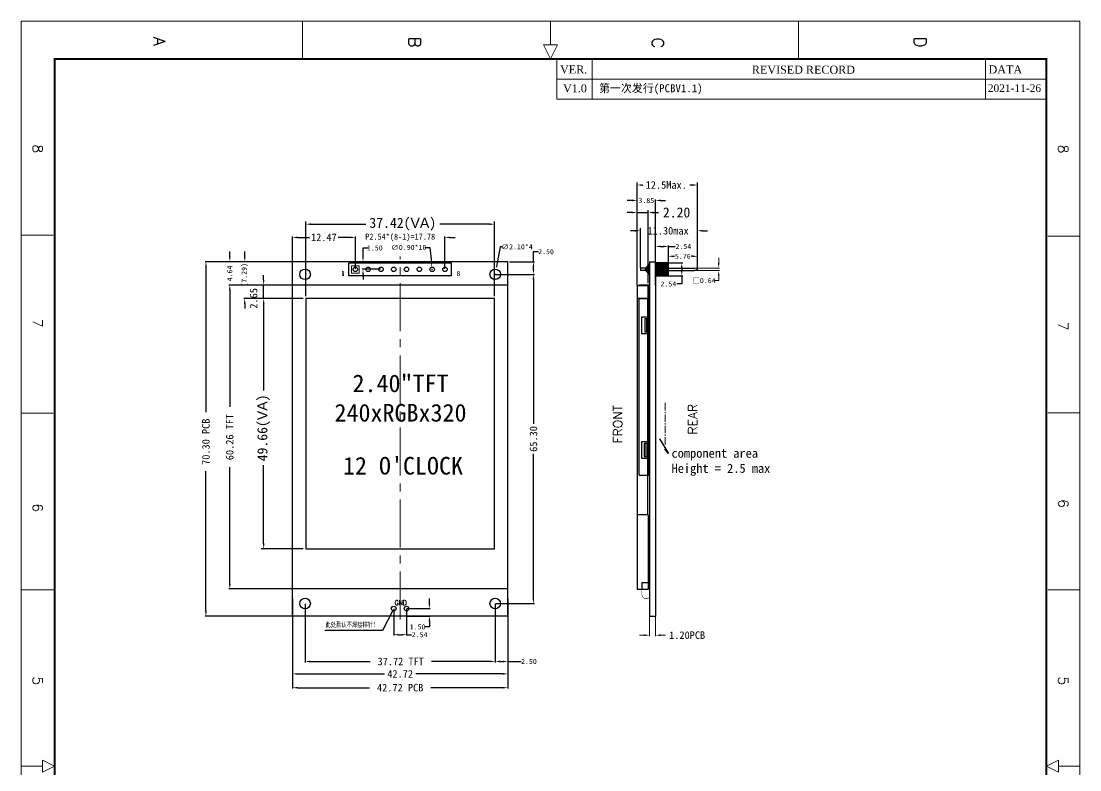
# Model space of a CAD drawing. Extents: x -56 to 192, y -247 to 50.
# Drawn here: x -56.3 to 153.7, y -98 to 50.4 of the extents above; entities that cross this region are included whole.
import ezdxf

# ---------------------------------------------------------------- set-up
doc = ezdxf.new("R2010")
doc.units = 0
doc.header["$MEASUREMENT"] = 0
doc.linetypes.add('CENTER2', pattern=[28.575, 19.05, -3.175, 3.175, -3.175])
doc.linetypes.add('点画线', pattern=[18, 12, -2, 2, -2])
doc.layers.get('0').update_dxf_attribs({"linetype": 'CONTINUOUS'})
doc.layers.get('Defpoints').update_dxf_attribs({"linetype": 'CONTINUOUS'})
doc.layers.add('CEN', color=3, linetype='CONTINUOUS', lineweight=9)
doc.layers.add('Spec', color=2, linetype='CONTINUOUS', lineweight=13)
for name, color, linetype in [('dim', 7, 'CONTINUOUS'), ('lcd', 1, 'CONTINUOUS'), ('pcb', 150, 'CONTINUOUS')]:
    doc.layers.add(name, color=color, linetype=linetype)
doc.styles.add('HZ', font='SimSun312.ttf')
doc.styles.add('ROMANS', font='romans.shx', dxfattribs={"bigfont": 'gbcbig.shx'})
doc.styles.add('W0$12', font='simplex', dxfattribs={"width": 0.75})
doc.styles.add('宋', font='SimSun312.ttf', dxfattribs={"height": 2})
doc.styles.add('湳駕 1', font='times.ttf')
doc.dimstyles.new('HC-1', dxfattribs={"dimtxt": 2, "dimasz": 1, "dimexe": 0.5, "dimexo": 0.5, "dimgap": 0.9, "dimtad": 0, "dimzin": 0, "dimdsep": 46, "dimtxsty": 'HZ', "dimcen": 0.5, "dimclrd": 3, "dimclre": 3, "dimclrt": 3, "dimazin": 0, "dimtfac": 1, "dimtmove": 0, "dimatfit": 3, "dimldrblk": 'CLOSEDBLANK', "dimfxl": 1, "dimtolj": 1, "dimtzin": 0, "dimarcsym": 0})
doc.dimstyles.get("Standard").update_dxf_attribs({"dimtxt": 0.18, "dimasz": 0.18, "dimexe": 0.18, "dimexo": 0.0625, "dimgap": 0.09, "dimtad": 0, "dimtoh": 1, "dimdec": 4, "dimzin": 0, "dimdsep": 46, "dimtxsty": 'Standard', "dimcen": 0.09, "dimadec": 0, "dimazin": 0, "dimtfac": 1, "dimtdec": 4, "dimtofl": 0, "dimtmove": 0, "dimatfit": 3, "dimfxl": 1, "dimtolj": 1, "dimtzin": 0, "dimarcsym": 0})
doc.dimstyles.new('Standard0', dxfattribs={"dimtxt": 0.18, "dimasz": 0.18, "dimexe": 0.18, "dimexo": 0.0625, "dimgap": 0.09, "dimtad": 0, "dimtih": 1, "dimtoh": 1, "dimdec": 4, "dimzin": 0, "dimdsep": 46, "dimtxsty": 'Standard', "dimcen": 0.09, "dimadec": 0, "dimazin": 0, "dimtfac": 1, "dimtdec": 4, "dimtofl": 0, "dimtmove": 0, "dimatfit": 3, "dimfxl": 1, "dimtolj": 1, "dimtzin": 0, "dimarcsym": 0})

# ---------------------------------------------------------------- blocks, each defined once
blk = doc.blocks.new('*D0')
at = {"layer": 'Defpoints', "color": 0, "linetype": 'Continuous'}
for p in [(-2.5, 2.73), (-19.67, -67.57), (-2.5, -67.57)]:
    blk.add_point(p, dxfattribs=at)
at = {"layer": 'dim', "color": 0, "linetype": 'Continuous', "lineweight": -2}
for p, q in [((-2.57, 2.73), (-19.85, 2.73)), ((-19.67, 1.73), (-19.67, -27.13)), ((-19.67, -66.57), (-19.67, -38.81)), ((-2.57, -67.57), (-19.85, -67.57))]:
    blk.add_line(p, q, dxfattribs=at)
at = {"layer": 'dim', "color": 0, "linetype": 'Continuous'}
for points in [[(-19.84, 1.73), (-19.5, 1.73), (-19.67, 2.73)], [(-19.84, -66.57), (-19.5, -66.57), (-19.67, -67.57)]]:
    blk.add_solid(points, dxfattribs=at)
at = {"layer": 'dim', "color": 0, "linetype": 'Continuous', "lineweight": 13, "insert": (-19.67, -32.97), "char_height": 1.5, "attachment_point": 5, "rotation": 90}
blk.add_mtext('\\A1;70.30 PCB', dxfattribs=at)
blk = doc.blocks.new('*D1')
at = {"layer": 'Defpoints', "color": 0, "linetype": 'Continuous'}
for p in [(27.75, 7.55), (9.97, 1.23), (27.75, 1.23)]:
    blk.add_point(p, dxfattribs=at)
at = {"layer": 'dim', "color": 0, "linetype": 'Continuous', "lineweight": -2}
for p, q in [((8.97, 7.55), (7.97, 7.55)), ((9.97, 1.3), (9.97, 7.73)), ((27.75, 1.3), (27.75, 7.73)), ((28.75, 7.55), (29.75, 7.55))]:
    blk.add_line(p, q, dxfattribs=at)
at = {"layer": 'dim', "color": 0, "linetype": 'Continuous'}
for points in [[(8.97, 7.72), (8.97, 7.38), (9.97, 7.55)], [(28.75, 7.72), (28.75, 7.38), (27.75, 7.55)]]:
    blk.add_solid(points, dxfattribs=at)
at = {"layer": 'dim', "color": 0, "linetype": 'Continuous', "lineweight": 13, "insert": (18.86, 7.55), "char_height": 1.2, "attachment_point": 5}
blk.add_mtext('\\A1;P2.54*(8-1)=17.78', dxfattribs=at)
blk = doc.blocks.new('*D2')
at = {"layer": 'Defpoints', "color": 0, "linetype": 'Continuous'}
for p in [(11.49, 2.73), (15.18, 2.73), (15.05, 1.23)]:
    blk.add_point(p, dxfattribs=at)
at = {"layer": 'dim', "color": 0, "linetype": 'Continuous', "lineweight": -2}
for p, q in [((11.49, 3.73), (11.49, 5.46)), ((11.49, 5.46), (12.49, 5.46)), ((15.12, 2.73), (11.31, 2.73)), ((14.98, 1.23), (11.31, 1.23)), ((11.49, 0.23), (11.49, -0.77))]:
    blk.add_line(p, q, dxfattribs=at)
at = {"layer": 'dim', "color": 0, "linetype": 'Continuous'}
for points in [[(11.32, 3.73), (11.65, 3.73), (11.49, 2.73)], [(11.32, 0.23), (11.65, 0.23), (11.49, 1.23)]]:
    blk.add_solid(points, dxfattribs=at)
at = {"layer": 'dim', "color": 0, "linetype": 'Continuous', "lineweight": 13, "insert": (13.83, 5.46), "char_height": 1, "attachment_point": 5}
blk.add_mtext('\\A1;1.50', dxfattribs=at)
blk = doc.blocks.new('*D3')
at = {"layer": 'Defpoints', "color": 0, "linetype": 'Continuous'}
for p in [(-14.94, 2.73), (-2.5, 2.73), (-2.5, -1.91)]:
    blk.add_point(p, dxfattribs=at)
at = {"layer": 'dim', "color": 0, "linetype": 'Continuous', "lineweight": -2}
for p, q in [((-14.94, 3.73), (-14.94, 4.73)), ((-2.57, 2.73), (-15.12, 2.73)), ((-2.57, -1.91), (-15.12, -1.91)), ((-14.94, -2.91), (-14.94, -3.91))]:
    blk.add_line(p, q, dxfattribs=at)
at = {"layer": 'dim', "color": 0, "linetype": 'Continuous'}
for points in [[(-15.11, 3.73), (-14.77, 3.73), (-14.94, 2.73)], [(-15.11, -2.91), (-14.77, -2.91), (-14.94, -1.91)]]:
    blk.add_solid(points, dxfattribs=at)
at = {"layer": 'dim', "color": 0, "linetype": 'Continuous', "lineweight": 13, "insert": (-14.94, 0.41), "char_height": 1, "attachment_point": 5, "rotation": 90}
blk.add_mtext('\\A1;4.64', dxfattribs=at)
blk = doc.blocks.new('*D4')
at = {"layer": 'Defpoints', "color": 0, "linetype": 'Continuous'}
for p in [(-2.5, -1.91), (-14.94, -62.17), (-2.5, -62.17)]:
    blk.add_point(p, dxfattribs=at)
at = {"layer": 'dim', "color": 0, "linetype": 'Continuous', "lineweight": -2}
for p, q in [((-2.57, -1.91), (-15.12, -1.91)), ((-14.94, -2.91), (-14.94, -26.07)), ((-14.94, -61.17), (-14.94, -38)), ((-2.57, -62.17), (-15.12, -62.17))]:
    blk.add_line(p, q, dxfattribs=at)
at = {"layer": 'dim', "color": 0, "linetype": 'Continuous'}
for points in [[(-15.11, -2.91), (-14.77, -2.91), (-14.94, -1.91)], [(-15.11, -61.17), (-14.77, -61.17), (-14.94, -62.17)]]:
    blk.add_solid(points, dxfattribs=at)
at = {"layer": 'dim', "color": 0, "linetype": 'Continuous', "lineweight": 13, "insert": (-14.94, -32.04), "char_height": 1.5, "attachment_point": 5, "rotation": 90}
blk.add_mtext('\\A1;60.26 TFT', dxfattribs=at)
blk = doc.blocks.new('*D5')
at = {"layer": 'Defpoints', "color": 0, "linetype": 'Continuous'}
for p in [(-2.5, -64.08), (40.22, -64.08), (40.22, -79.03)]:
    blk.add_point(p, dxfattribs=at)
at = {"layer": 'dim', "color": 0, "linetype": 'Continuous', "lineweight": -2}
for p, q in [((-2.5, -64.15), (-2.5, -79.21)), ((40.22, -64.15), (40.22, -79.21)), ((-1.5, -79.03), (15.77, -79.03)), ((39.22, -79.03), (21.95, -79.03))]:
    blk.add_line(p, q, dxfattribs=at)
at = {"layer": 'dim', "color": 0, "linetype": 'Continuous'}
for points in [[(-1.5, -78.86), (-1.5, -79.19), (-2.5, -79.03)], [(39.22, -78.86), (39.22, -79.19), (40.22, -79.03)]]:
    blk.add_solid(points, dxfattribs=at)
at = {"layer": 'dim', "color": 0, "linetype": 'Continuous', "lineweight": 13, "insert": (18.86, -79.03), "char_height": 1.5, "attachment_point": 5}
blk.add_mtext('\\A1;42.72', dxfattribs=at)
blk = doc.blocks.new('*D6')
at = {"layer": 'Defpoints', "color": 0, "linetype": 'Continuous'}
for p in [(-2.5, 7.55), (-2.5, 2.73), (9.97, 1.23)]:
    blk.add_point(p, dxfattribs=at)
at = {"layer": 'dim', "color": 0, "linetype": 'Continuous', "lineweight": -2}
for p, q in [((-2.5, 2.8), (-2.5, 7.73)), ((-1.5, 7.55), (0.88, 7.55)), ((8.97, 7.55), (6.56, 7.55)), ((9.97, 1.3), (9.97, 7.73))]:
    blk.add_line(p, q, dxfattribs=at)
at = {"layer": 'dim', "color": 0, "linetype": 'Continuous'}
for points in [[(-1.5, 7.72), (-1.5, 7.38), (-2.5, 7.55)], [(8.97, 7.72), (8.97, 7.38), (9.97, 7.55)]]:
    blk.add_solid(points, dxfattribs=at)
at = {"layer": 'dim', "color": 0, "linetype": 'Continuous', "lineweight": 13, "insert": (3.72, 7.55), "char_height": 1.5, "attachment_point": 5}
blk.add_mtext('\\A1;12.47', dxfattribs=at)
blk = doc.blocks.new('*D7')
at = {"layer": 'Defpoints', "color": 0, "linetype": 'Continuous'}
for p in [(-2.5, -67.7), (40.22, -67.7), (40.22, -81.76)]:
    blk.add_point(p, dxfattribs=at)
at = {"layer": 'dim', "color": 0, "linetype": 'Continuous', "lineweight": -2}
for p, q in [((-2.5, -67.77), (-2.5, -81.94)), ((40.22, -67.77), (40.22, -81.94)), ((-1.5, -81.76), (12.77, -81.76)), ((39.22, -81.76), (24.95, -81.76))]:
    blk.add_line(p, q, dxfattribs=at)
at = {"layer": 'dim', "color": 0, "linetype": 'Continuous'}
for points in [[(-1.5, -81.6), (-1.5, -81.93), (-2.5, -81.76)], [(39.22, -81.6), (39.22, -81.93), (40.22, -81.76)]]:
    blk.add_solid(points, dxfattribs=at)
at = {"layer": 'dim', "color": 0, "linetype": 'Continuous', "lineweight": 13, "insert": (18.86, -81.76), "char_height": 1.5, "attachment_point": 5}
blk.add_mtext('\\A1;42.72 PCB', dxfattribs=at)
blk = doc.blocks.new('*D8')
at = {"layer": 'Defpoints', "color": 0, "linetype": 'Continuous'}
for p in [(37.72, 0.23), (45.3, 0.23), (37.72, -65.07)]:
    blk.add_point(p, dxfattribs=at)
at = {"layer": 'dim', "color": 0, "linetype": 'Continuous', "lineweight": -2}
for p, q in [((37.78, 0.23), (45.48, 0.23)), ((45.3, -0.77), (45.3, -29.45)), ((45.3, -64.07), (45.3, -35.38)), ((37.78, -65.07), (45.48, -65.07))]:
    blk.add_line(p, q, dxfattribs=at)
at = {"layer": 'dim', "color": 0, "linetype": 'Continuous'}
for points in [[(45.13, -0.77), (45.46, -0.77), (45.3, 0.23)], [(45.13, -64.07), (45.46, -64.07), (45.3, -65.07)]]:
    blk.add_solid(points, dxfattribs=at)
at = {"layer": 'dim', "color": 0, "linetype": 'Continuous', "lineweight": 13, "insert": (45.3, -32.42), "char_height": 1.5, "attachment_point": 5, "rotation": 90}
blk.add_mtext('\\A1;65.30', dxfattribs=at)
blk = doc.blocks.new('*D9')
at = {"layer": 'Defpoints', "color": 0, "linetype": 'Continuous'}
for p in [(37.9, 1.27), (37.53, -0.8)]:
    blk.add_point(p, dxfattribs=at)
at = {"layer": 'dim', "color": 0, "linetype": 'Continuous', "lineweight": -2}
for p, q in [((38.69, 5.69), (37.99, 1.76)), ((39.19, 5.69), (38.69, 5.69)), ((37.63, 0.23), (37.81, 0.23)), ((37.72, 0.14), (37.72, 0.32))]:
    blk.add_line(p, q, dxfattribs=at)
at = {"layer": 'dim', "color": 0, "linetype": 'Continuous'}
blk.add_solid([(37.91, 1.77), (38.07, 1.75), (37.9, 1.27)], dxfattribs=at)
at = {"layer": 'dim', "color": 0, "linetype": 'Continuous', "lineweight": 13, "insert": (42.03, 5.69), "char_height": 1, "attachment_point": 5}
blk.add_mtext('\\A1;∅2.10*4', dxfattribs=at)
blk = doc.blocks.new('*D11')
at = {"layer": 'Defpoints', "color": 0}
for p in [(37.57, 10.18), (0.15, -4.59), (37.57, -4.59)]:
    blk.add_point(p, dxfattribs=at)
at = {"layer": 'dim', "color": 3, "lineweight": -2}
for p, q in [((0.15, -4.09), (0.15, 10.68)), ((37.57, -4.09), (37.57, 10.68)), ((1.15, 10.18), (12.02, 10.18)), ((36.57, 10.18), (26.72, 10.18))]:
    blk.add_line(p, q, dxfattribs=at)
at = {"layer": 'dim', "color": 3}
for points in [[(1.15, 10.34), (1.15, 10.01), (0.15, 10.18)], [(36.57, 10.34), (36.57, 10.01), (37.57, 10.18)]]:
    blk.add_solid(points, dxfattribs=at)
at = {"layer": 'dim', "color": 3, "lineweight": 15, "insert": (19.37, 10.18), "char_height": 2, "attachment_point": 5, "style": 'HZ'}
blk.add_mtext('\\A1;37.42({\\fArial|b0|i0|c0|p32;VA})', dxfattribs=at)
blk = doc.blocks.new('_ClosedBlank')
at = {"color": 0, "linetype": 'ByBlock', "lineweight": -2}
for p, q in [((-1, 0.17), (0, 0)), ((-1, 0.17), (-1, -0.17)), ((0, 0), (-1, -0.17))]:
    blk.add_line(p, q, dxfattribs=at)
blk = doc.blocks.new('*D12')
at = {"layer": 'Defpoints', "color": 0}
for p in [(-8.22, -1.91), (-2.5, -1.91), (0.15, -4.56)]:
    blk.add_point(p, dxfattribs=at)
at = {"layer": 'dim', "color": 3, "lineweight": -2}
for p, q in [((-8.22, -0.91), (-8.22, 0.09)), ((-3, -1.91), (-8.72, -1.91)), ((-8.22, -4.56), (-8.22, -1.91)), ((-0.35, -4.56), (-8.72, -4.56)), ((-8.22, -5.56), (-8.22, -6.56))]:
    blk.add_line(p, q, dxfattribs=at)
at = {"layer": 'dim', "color": 3}
for points in [[(-8.38, -0.91), (-8.05, -0.91), (-8.22, -1.91)], [(-8.38, -5.56), (-8.05, -5.56), (-8.22, -4.56)]]:
    blk.add_solid(points, dxfattribs=at)
at = {"layer": 'dim', "color": 3, "lineweight": 15, "insert": (-10.21, -4.53), "char_height": 1.5, "attachment_point": 5, "rotation": 90, "style": 'HZ'}
blk.add_mtext('\\A1;2.65', dxfattribs=at)
blk = doc.blocks.new('*D13')
at = {"layer": 'Defpoints', "color": 0}
for p in [(0.15, -4.56), (-8.22, -54.22), (0.15, -54.22)]:
    blk.add_point(p, dxfattribs=at)
at = {"layer": 'dim', "color": 3, "lineweight": -2}
for p, q in [((-0.35, -4.56), (-8.72, -4.56)), ((-8.22, -5.56), (-8.22, -22.84)), ((-8.22, -53.22), (-8.22, -37.61)), ((-0.35, -54.22), (-8.72, -54.22))]:
    blk.add_line(p, q, dxfattribs=at)
at = {"layer": 'dim', "color": 3}
for points in [[(-8.38, -5.56), (-8.05, -5.56), (-8.22, -4.56)], [(-8.38, -53.22), (-8.05, -53.22), (-8.22, -54.22)]]:
    blk.add_solid(points, dxfattribs=at)
at = {"layer": 'dim', "color": 3, "lineweight": 15, "insert": (-8.22, -30.23), "char_height": 2, "attachment_point": 5, "rotation": 90, "style": 'HZ'}
blk.add_mtext('\\A1;49.66({\\fArial|b0|i0|c134|p32;VA})', dxfattribs=at)
blk = doc.blocks.new('*D14')
at = {"layer": 'Defpoints', "color": 0, "linetype": 'Continuous'}
for p in [(0, -65.07), (37.72, -65.07), (37.72, -76.56)]:
    blk.add_point(p, dxfattribs=at)
at = {"layer": 'dim', "color": 0, "linetype": 'Continuous', "lineweight": -2}
for p, q in [((0, -65.13), (0, -76.74)), ((37.72, -65.13), (37.72, -76.74)), ((1, -76.56), (12.88, -76.56)), ((36.72, -76.56), (25.06, -76.56))]:
    blk.add_line(p, q, dxfattribs=at)
at = {"layer": 'dim', "color": 0, "linetype": 'Continuous'}
for points in [[(1, -76.39), (1, -76.73), (0, -76.56)], [(36.72, -76.39), (36.72, -76.73), (37.72, -76.56)]]:
    blk.add_solid(points, dxfattribs=at)
at = {"layer": 'dim', "color": 0, "linetype": 'Continuous', "lineweight": 13, "insert": (18.97, -76.56), "char_height": 1.5, "attachment_point": 5}
blk.add_mtext('\\A1;37.72 TFT', dxfattribs=at)
blk = doc.blocks.new('*D15')
at = {"layer": 'Defpoints', "color": 0, "linetype": 'Continuous'}
for p in [(37.72, -65.07), (40.22, -65.79), (40.22, -76.56)]:
    blk.add_point(p, dxfattribs=at)
at = {"layer": 'dim', "color": 0, "linetype": 'Continuous', "lineweight": -2}
for p, q in [((37.72, -65.13), (37.72, -76.74)), ((40.22, -65.85), (40.22, -76.74)), ((38.72, -76.56), (39.22, -76.56)), ((40.22, -76.56), (42.89, -76.56))]:
    blk.add_line(p, q, dxfattribs=at)
at = {"layer": 'dim', "color": 0, "linetype": 'Continuous'}
for points in [[(38.72, -76.39), (38.72, -76.73), (37.72, -76.56)], [(39.22, -76.39), (39.22, -76.73), (40.22, -76.56)]]:
    blk.add_solid(points, dxfattribs=at)
at = {"layer": 'dim', "color": 0, "linetype": 'Continuous', "lineweight": 13, "insert": (44.4, -76.56), "char_height": 1, "attachment_point": 5}
blk.add_mtext('\\A1;2.50', dxfattribs=at)
blk = doc.blocks.new('*D16')
at = {"layer": 'Defpoints', "color": 0}
for p in [(68.07, 12.49), (65.87, -2.01), (68.07, -2.01)]:
    blk.add_point(p, dxfattribs=at)
at = {"layer": 'dim', "color": 3, "lineweight": -2}
for p, q in [((65.87, -1.51), (65.87, 12.99)), ((68.07, -1.51), (68.07, 12.99)), ((64.87, 12.49), (63.87, 12.49)), ((65.87, 12.49), (68.07, 12.49)), ((69.07, 12.49), (70.09, 12.49))]:
    blk.add_line(p, q, dxfattribs=at)
at = {"layer": 'dim', "color": 3}
for points in [[(64.87, 12.66), (64.87, 12.32), (65.87, 12.49)], [(69.07, 12.66), (69.07, 12.32), (68.07, 12.49)]]:
    blk.add_solid(points, dxfattribs=at)
at = {"layer": 'dim', "color": 3, "lineweight": 15, "insert": (73.69, 12.49), "char_height": 2, "attachment_point": 5, "style": 'HZ'}
blk.add_mtext('\\A1;2.20', dxfattribs=at)
blk = doc.blocks.new('*D17')
at = {"layer": 'Defpoints', "color": 0}
for p in [(77.82, 8.87), (66.52, 1.48), (77.82, 1.33)]:
    blk.add_point(p, dxfattribs=at)
at = {"layer": 'dim', "color": 0, "lineweight": -2}
for p, q in [((65.52, 8.87), (64.52, 8.87)), ((66.52, 1.55), (66.52, 9.37)), ((77.82, 1.4), (77.82, 9.37)), ((78.82, 8.87), (79.82, 8.87))]:
    blk.add_line(p, q, dxfattribs=at)
at = {"layer": 'dim', "color": 0}
for points in [[(65.52, 9.04), (65.52, 8.71), (66.52, 8.87)], [(78.82, 9.04), (78.82, 8.71), (77.82, 8.87)]]:
    blk.add_solid(points, dxfattribs=at)
at = {"layer": 'dim', "color": 0, "lineweight": 15, "insert": (72.01, 8.87), "char_height": 1.5, "attachment_point": 5}
blk.add_mtext('\\A1;11.30max', dxfattribs=at)
blk = doc.blocks.new('*D18')
at = {"layer": 'Defpoints', "color": 0, "linetype": 'Continuous'}
for p in [(77.24, 1.48), (77.24, 0.98), (82.05, 0.98)]:
    blk.add_point(p, dxfattribs=at)
at = {"layer": 'dim', "color": 0, "linetype": 'Continuous', "lineweight": 5}
for p, q in [((82.05, 2.48), (82.05, 3.48)), ((77.3, 1.48), (82.23, 1.48)), ((77.3, 0.98), (82.23, 0.98)), ((82.05, -1.02), (81.05, -1.02)), ((82.05, -0.02), (82.05, -1.02))]:
    blk.add_line(p, q, dxfattribs=at)
at = {"layer": 'dim', "color": 0, "linetype": 'Continuous'}
for points in [[(81.88, 2.48), (82.21, 2.48), (82.05, 1.48)], [(81.88, -0.02), (82.21, -0.02), (82.05, 0.98)]]:
    blk.add_solid(points, dxfattribs=at)
at = {"layer": 'dim', "color": 0, "linetype": 'Continuous', "lineweight": 13, "insert": (79.17, -1.02), "char_height": 1, "attachment_point": 5}
blk.add_mtext('\\A1;□0.64', dxfattribs=at)
blk = doc.blocks.new('*D19')
at = {"layer": 'Defpoints', "color": 0, "linetype": 'Continuous'}
for p in [(72.06, 2.5), (72.06, -0.04), (74.72, -0.04)]:
    blk.add_point(p, dxfattribs=at)
at = {"layer": 'dim', "color": 0, "linetype": 'Continuous', "lineweight": -2}
for p, q in [((72.12, 2.5), (74.9, 2.5)), ((74.72, 1.5), (74.72, 0.96)), ((72.12, -0.04), (74.9, -0.04)), ((74.72, -1.68), (73.72, -1.68)), ((74.72, -0.04), (74.72, -1.68))]:
    blk.add_line(p, q, dxfattribs=at)
at = {"layer": 'dim', "color": 0, "linetype": 'Continuous'}
for points in [[(74.55, 1.5), (74.88, 1.5), (74.72, 2.5)], [(74.55, 0.96), (74.88, 0.96), (74.72, -0.04)]]:
    blk.add_solid(points, dxfattribs=at)
at = {"layer": 'dim', "color": 0, "linetype": 'Continuous', "lineweight": 13, "insert": (72.07, -1.68), "char_height": 1, "attachment_point": 5}
blk.add_mtext('\\A1;2.54', dxfattribs=at)
blk = doc.blocks.new('*D20')
at = {"layer": 'Defpoints', "color": 0, "linetype": 'Continuous'}
for p in [(72.06, 5.77), (69.52, 2.5), (72.06, 2.5)]:
    blk.add_point(p, dxfattribs=at)
at = {"layer": 'dim', "color": 0, "linetype": 'Continuous', "lineweight": -2}
for p, q in [((69.52, 2.57), (69.52, 5.95)), ((70.52, 5.77), (71.06, 5.77)), ((72.06, 2.57), (72.06, 5.95)), ((72.06, 5.77), (73.39, 5.77))]:
    blk.add_line(p, q, dxfattribs=at)
at = {"layer": 'dim', "color": 0, "linetype": 'Continuous'}
for points in [[(70.52, 5.93), (70.52, 5.6), (69.52, 5.77)], [(71.06, 5.93), (71.06, 5.6), (72.06, 5.77)]]:
    blk.add_solid(points, dxfattribs=at)
at = {"layer": 'dim', "color": 0, "linetype": 'Continuous', "lineweight": 13, "insert": (75.04, 5.77), "char_height": 1, "attachment_point": 5}
blk.add_mtext('\\A1;2.54', dxfattribs=at)
blk = doc.blocks.new('*D21')
at = {"layer": 'Defpoints', "color": 0, "linetype": 'Continuous'}
for p in [(72.06, 2.85), (77.82, 3.81), (77.82, 1.33)]:
    blk.add_point(p, dxfattribs=at)
at = {"layer": 'dim', "color": 0, "linetype": 'Continuous', "lineweight": -2}
for p, q in [((72.06, 2.92), (72.06, 3.99)), ((73.06, 3.81), (73.29, 3.81)), ((76.82, 3.81), (76.59, 3.81)), ((77.82, 1.4), (77.82, 3.99))]:
    blk.add_line(p, q, dxfattribs=at)
at = {"layer": 'dim', "color": 0, "linetype": 'Continuous'}
for points in [[(73.06, 3.98), (73.06, 3.64), (72.06, 3.81)], [(76.82, 3.98), (76.82, 3.64), (77.82, 3.81)]]:
    blk.add_solid(points, dxfattribs=at)
at = {"layer": 'dim', "color": 0, "linetype": 'Continuous', "lineweight": 13, "insert": (74.94, 3.81), "char_height": 1, "attachment_point": 5}
blk.add_mtext('\\A1;5.76', dxfattribs=at)
blk = doc.blocks.new('*D22')
at = {"layer": 'Defpoints', "color": 0}
for p in [(77.82, 17.95), (77.82, 1.37), (65.87, -2.01)]:
    blk.add_point(p, dxfattribs=at)
at = {"layer": 'dim', "color": 0, "lineweight": -2}
for p, q in [((65.87, -1.94), (65.87, 18.45)), ((66.87, 17.95), (66.99, 17.95)), ((76.82, 17.95), (76.29, 17.95)), ((77.82, 1.43), (77.82, 18.45))]:
    blk.add_line(p, q, dxfattribs=at)
at = {"layer": 'dim', "color": 0}
for points in [[(66.87, 18.11), (66.87, 17.78), (65.87, 17.95)], [(76.82, 18.11), (76.82, 17.78), (77.82, 17.95)]]:
    blk.add_solid(points, dxfattribs=at)
at = {"layer": 'dim', "color": 0, "lineweight": 15, "insert": (71.64, 17.95), "char_height": 1.5, "attachment_point": 5}
blk.add_mtext('\\A1;12.5Max.', dxfattribs=at)
blk = doc.blocks.new('*D23')
at = {"layer": 'Defpoints', "color": 0, "linetype": 'Continuous'}
for p in [(68.32, -65.79), (69.52, -65.79), (69.52, -71.35)]:
    blk.add_point(p, dxfattribs=at)
at = {"layer": 'dim', "color": 0, "linetype": 'Continuous', "lineweight": 5}
for p, q in [((68.32, -65.85), (68.32, -71.53)), ((69.52, -65.85), (69.52, -71.53)), ((67.32, -71.35), (66.32, -71.35)), ((70.52, -71.35), (71.52, -71.35))]:
    blk.add_line(p, q, dxfattribs=at)
at = {"layer": 'dim', "color": 0, "linetype": 'Continuous'}
for points in [[(67.32, -71.18), (67.32, -71.51), (68.32, -71.35)], [(70.52, -71.18), (70.52, -71.51), (69.52, -71.35)]]:
    blk.add_solid(points, dxfattribs=at)
at = {"layer": 'dim', "color": 0, "linetype": 'Continuous', "lineweight": 15, "insert": (75.79, -71.35), "char_height": 1.5, "attachment_point": 5}
blk.add_mtext('\\A1;1.20PCB', dxfattribs=at)
blk = doc.blocks.new('*D24')
at = {"layer": 'Defpoints', "color": 0, "linetype": 'Continuous'}
for p in [(40.51, 2.73), (37.72, 0.23), (45.3, 0.23)]:
    blk.add_point(p, dxfattribs=at)
at = {"layer": 'dim', "color": 0, "linetype": 'Continuous', "lineweight": -2}
for p, q in [((45.3, 2.73), (45.3, 4.73)), ((45.3, 4.73), (46.3, 4.73)), ((40.57, 2.73), (45.48, 2.73)), ((37.78, 0.23), (45.48, 0.23)), ((45.3, 1.23), (45.3, 1.73))]:
    blk.add_line(p, q, dxfattribs=at)
at = {"layer": 'dim', "color": 0, "linetype": 'Continuous'}
for points in [[(45.13, 1.73), (45.46, 1.73), (45.3, 2.73)], [(45.13, 1.23), (45.46, 1.23), (45.3, 0.23)]]:
    blk.add_solid(points, dxfattribs=at)
at = {"layer": 'dim', "color": 0, "linetype": 'Continuous', "lineweight": 13, "insert": (47.8, 4.73), "char_height": 1, "attachment_point": 5}
blk.add_mtext('\\A1;2.50', dxfattribs=at)
blk = doc.blocks.new('*D25')
at = {"layer": 'Defpoints', "color": 0, "linetype": 'Continuous'}
for p in [(25.16, 1.68), (25.26, 0.79)]:
    blk.add_point(p, dxfattribs=at)
at = {"layer": 'dim', "color": 0, "linetype": 'Continuous', "lineweight": -2}
for p, q in [((23.72, 5.56), (24.72, 5.56)), ((24.72, 5.56), (25.05, 2.67)), ((25.12, 1.23), (25.3, 1.23)), ((25.21, 1.14), (25.21, 1.32))]:
    blk.add_line(p, q, dxfattribs=at)
at = {"layer": 'dim', "color": 0, "linetype": 'Continuous'}
blk.add_solid([(25.21, 2.69), (24.88, 2.66), (25.16, 1.68)], dxfattribs=at)
at = {"layer": 'dim', "color": 0, "linetype": 'Continuous', "lineweight": 13, "insert": (20.55, 5.56), "char_height": 1, "attachment_point": 5}
blk.add_mtext('\\A1;∅0.90*10', dxfattribs=at)
blk = doc.blocks.new('*D26')
at = {"layer": 'Defpoints', "color": 0, "linetype": 'Continuous'}
for p in [(20.13, -66.07), (20.13, -67.57), (24.66, -67.57)]:
    blk.add_point(p, dxfattribs=at)
at = {"layer": 'dim', "color": 0, "linetype": 'Continuous', "lineweight": -2}
for p, q in [((24.66, -65.07), (24.66, -64.07)), ((20.19, -66.07), (24.84, -66.07)), ((20.19, -67.57), (24.84, -67.57)), ((24.66, -68.57), (24.66, -69.7)), ((24.66, -69.7), (23.66, -69.7))]:
    blk.add_line(p, q, dxfattribs=at)
at = {"layer": 'dim', "color": 0, "linetype": 'Continuous'}
for points in [[(24.49, -65.07), (24.82, -65.07), (24.66, -66.07)], [(24.49, -68.57), (24.82, -68.57), (24.66, -67.57)]]:
    blk.add_solid(points, dxfattribs=at)
at = {"layer": 'dim', "color": 0, "linetype": 'Continuous', "lineweight": 13, "insert": (22.32, -69.7), "char_height": 1, "attachment_point": 5}
blk.add_mtext('\\A1;1.50', dxfattribs=at)
blk = doc.blocks.new('*D27')
at = {"layer": 'Defpoints', "color": 0, "linetype": 'Continuous'}
for p in [(17.59, -66.07), (20.13, -66.07), (20.13, -71.24)]:
    blk.add_point(p, dxfattribs=at)
at = {"layer": 'dim', "color": 0, "linetype": 'Continuous', "lineweight": -2}
for p, q in [((17.59, -66.13), (17.59, -71.42)), ((20.13, -66.13), (20.13, -71.42)), ((18.59, -71.24), (19.13, -71.24)), ((20.13, -71.24), (21.13, -71.24))]:
    blk.add_line(p, q, dxfattribs=at)
at = {"layer": 'dim', "color": 0, "linetype": 'Continuous'}
for points in [[(18.59, -71.08), (18.59, -71.41), (17.59, -71.24)], [(19.13, -71.08), (19.13, -71.41), (20.13, -71.24)]]:
    blk.add_solid(points, dxfattribs=at)
at = {"layer": 'dim', "color": 0, "linetype": 'Continuous', "lineweight": 13, "insert": (22.72, -71.24), "char_height": 1, "attachment_point": 5}
blk.add_mtext('\\A1;2.54', dxfattribs=at)
blk = doc.blocks.new('C$D591B8639CFC4DBD8F2D8299D48C958C')
blk.add_line((162.87, 50.02), (162.87, 20.64))
at = {"layer": 'Spec', "color": 0}
for p, q in [((0, 118.71), (167.89, 118.71)), ((0, 118.71), (0, 0)), ((24.1, 118.71), (24.1, 115.12)), ((43.9, 118.71), (43.9, 115.12)), ((63.75, 118.71), (63.75, 115.12)), ((83.54, 116.31), (83.54, 118.71)), ((103.32, 118.71), (103.32, 115.12)), ((123.13, 118.71), (123.13, 115.12)), ((143.06, 118.71), (143.06, 115.12)), ((167.89, 118.71), (167.89, 0)), ((83.54, 114.96), (82.86, 116.31)), ((82.86, 116.31), (84.21, 116.31)), ((84.21, 116.31), (83.54, 114.96)), ((0, 87.18), (4.23, 87.18)), ((162.87, 87.18), (167.89, 87.18)), ((2.64, 60.14), (4.23, 59.35)), ((2.64, 58.56), (2.64, 60.14)), ((164.45, 60.14), (162.87, 59.35)), ((164.45, 58.56), (164.45, 60.14)), ((2.64, 59.35), (0, 59.35)), ((4.23, 59.35), (2.64, 58.56)), ((162.87, 59.35), (164.45, 58.56)), ((164.45, 59.35), (167.89, 59.35)), ((0, 31.56), (4.23, 31.56)), ((167.89, 31.56), (162.87, 31.56)), ((24.01, 0), (24.01, 3.59)), ((43.94, 0), (43.94, 3.59)), ((63.75, 0), (63.75, 3.75)), ((83.54, 3.75), (82.86, 2.41)), ((84.21, 2.41), (83.54, 3.75)), ((103.32, 0), (103.32, 3.59)), ((123.13, 0), (123.13, 3.59)), ((143.06, 0), (143.06, 3.59)), ((82.86, 2.41), (84.21, 2.41)), ((83.54, 2.41), (83.54, 0)), ((0, 0), (167.89, 0))]:
    blk.add_line(p, q, dxfattribs=at)
at = {"layer": 'Spec', "color": 0, "const_width": 0.22}
blk.add_lwpolyline([(162.87, 114.96), (4.23, 114.96), (4.23, 3.75), (162.87, 3.75), (162.87, 114.96)], dxfattribs=at)
at = {"layer": 'Spec', "color": 0, "attachment_point": 7, "style": 'ROMANS'}
for s, insert, char_height, width in [('8', (13.86, 116.3), 1.12, 0.8414), ('7', (33.73, 116.3), 1.12, 0.8414), ('6', (53.6, 116.3), 1.12, 0.8414), ('5', (73.48, 116.3), 1.12, 0.7212), ('4', (93.35, 116.3), 1.12, 0.8414), ('3', (113.23, 116.3), 1.12, 0.7212), ('2', (131.81, 116.25), 1.12, 0.8407), ('1', (152.98, 116.3), 1.12, 0.4808), ('D', (1.77, 100.15), 1.32, 0.9908), ('D', (164.45, 100.15), 1.32, 0.9908), ('C', (1.84, 70.73), 1.32, 0.9908), ('C', (164.31, 70.73), 1.32, 0.9908), ('B', (1.77, 43.47), 1.32, 0.9908), ('B', (164.45, 43.47), 1.32, 0.9908), ('A', (1.77, 14.83), 1.32, 1.1323), ('A', (164.32, 14.83), 1.32, 1.1323), ('8', (13.83, 1.29), 1.12, 0.8414), ('7', (33.37, 1.29), 1.12, 0.8414), ('6', (54.08, 1.29), 1.12, 0.8414), ('5', (73.48, 1.29), 1.12, 0.7212), ('4', (93.35, 1.29), 1.12, 0.8414), ('3', (112.25, 1.29), 1.12, 0.7212), ('2', (132.95, 1.29), 1.12, 0.8414), ('1', (152.98, 1.29), 1.12, 0.4808)]:
    blk.add_mtext(s, dxfattribs=dict(at, insert=insert, char_height=char_height, width=width))
blk = doc.blocks.new('*D31')
at = {"layer": 'Defpoints', "color": 0, "linetype": 'Continuous'}
for p in [(-11.97, 2.73), (-8.84, 2.73), (-8.72, -4.56)]:
    blk.add_point(p, dxfattribs=at)
at = {"layer": 'dim', "color": 0, "linetype": 'Continuous', "lineweight": -2}
for p, q in [((-11.97, 3.73), (-11.97, 4.73)), ((-8.91, 2.73), (-12.15, 2.73)), ((-8.78, -4.56), (-12.15, -4.56)), ((-11.97, -5.56), (-11.97, -6.56))]:
    blk.add_line(p, q, dxfattribs=at)
at = {"layer": 'dim', "color": 0, "linetype": 'Continuous'}
for points in [[(-12.14, 3.73), (-11.8, 3.73), (-11.97, 2.73)], [(-12.14, -5.56), (-11.8, -5.56), (-11.97, -4.56)]]:
    blk.add_solid(points, dxfattribs=at)
at = {"layer": 'dim', "color": 0, "linetype": 'Continuous', "lineweight": 13, "insert": (-11.97, 0.13), "char_height": 1, "attachment_point": 5, "rotation": 90}
blk.add_mtext('\\A1;(7.29)', dxfattribs=at)
blk = doc.blocks.new('*D34')
at = {"layer": 'Defpoints', "color": 0, "linetype": 'Continuous'}
for p in [(69.52, 14.89), (65.87, -2.01), (69.52, -2.01)]:
    blk.add_point(p, dxfattribs=at)
at = {"layer": 'dim', "color": 0, "linetype": 'Continuous', "lineweight": -2}
for p, q in [((64.87, 14.89), (63.87, 14.89)), ((65.87, -1.94), (65.87, 15.07)), ((69.52, -1.94), (69.52, 15.07)), ((70.52, 14.89), (71.52, 14.89))]:
    blk.add_line(p, q, dxfattribs=at)
at = {"layer": 'dim', "color": 0, "linetype": 'Continuous'}
for points in [[(64.87, 15.06), (64.87, 14.73), (65.87, 14.89)], [(70.52, 15.06), (70.52, 14.73), (69.52, 14.89)]]:
    blk.add_solid(points, dxfattribs=at)
at = {"layer": 'dim', "color": 0, "linetype": 'Continuous', "lineweight": 13, "insert": (67.69, 14.89), "char_height": 1, "attachment_point": 5}
blk.add_mtext('\\A1;3.85', dxfattribs=at)

msp = doc.modelspace()

# ---------------------------------------------------------------- hatches: boundary and pattern name
at = {"layer": 'pcb'}
for points in [[(67.51974, 0.98387), (67.51974, 1.48387), (68.31974, 2.29592), (68.31974, 0.17182)], [(69.51974, -0.03613), (72.05974, -0.03613), (72.05974, 2.50387), (69.51974, 2.50387)]]:
    msp.add_hatch(color=256, dxfattribs=at).paths.add_polyline_path(points)

# ---------------------------------------------------------------- linework, layer by layer
at = {"layer": 'CEN', "color": 1, "linetype": 'CENTER2', "ltscale": 0.5}
msp.add_line((18.85599, -68.22134), (18.85599, 3.80031), dxfattribs=at)
at = {"layer": 'dim', "color": 1, "linetype": '点画线', "lineweight": 5, "ltscale": 0.125}
msp.add_line((71.42916, -25.28805), (71.42916, -33.56575), dxfattribs=at)
at = {"layer": 'dim', "lineweight": 5}
msp.add_lwpolyline([(9.21598, 0.438), (10.71597, 0.438), (10.71597, 1.938), (9.21598, 1.938)], close=True, dxfattribs=at)
at = {"layer": 'lcd', "color": 1}
for p, q in [((40.21604, -1.90613), (-2.50405, -1.90613)), ((40.21604, -62.16615), (40.21604, -1.90613)), ((37.56599, -4.55625), (0.14599, -4.55625)), ((0.14599, -4.55625), (0.14599, -54.21625)), ((37.56599, -54.21625), (37.56599, -4.55625)), ((0.14599, -54.21625), (37.56599, -54.21625)), ((40.21604, -62.16615), (-2.50405, -62.16615))]:
    msp.add_line(p, q, dxfattribs=at)
at = {"layer": 'lcd', "color": 7, "linetype": 'Continuous'}
for p, q in [((65.86974, -2.00613), (68.06974, -2.00613)), ((65.86974, -4.50613), (68.06974, -4.50613)), ((68.06974, -62.26613), (65.86974, -62.26613))]:
    msp.add_line(p, q, dxfattribs=at)
at = {"layer": 'lcd'}
for p, q in [((65.86974, -2.00613), (65.86974, -62.26613)), ((68.16974, -1.90613), (66.16974, -1.90613)), ((66.16974, -1.90613), (66.16974, -2.00613)), ((68.06974, -2.00613), (66.16974, -2.00613)), ((68.06974, -4.50613), (68.06974, -2.00613)), ((68.06974, -2.00613), (68.06974, -4.55613)), ((68.16974, -1.90613), (68.16974, -39.65613)), ((66.16974, -4.85613), (66.16974, -39.35613)), ((66.46974, -4.55613), (68.16974, -4.55613)), ((67.96974, -47.46613), (67.96974, -4.50613)), ((66.81974, -8.18049), (68.16974, -8.18049)), ((66.81974, -11.58049), (66.81974, -8.18049)), ((68.06974, -8.18049), (68.06974, -11.58049)), ((68.06974, -8.58049), (67.36974, -8.58049)), ((67.36974, -8.58049), (67.36974, -11.18049)), ((67.71974, -8.58049), (67.71974, -11.18049)), ((68.16974, -11.58049), (66.81974, -11.58049)), ((67.36974, -11.18049), (68.06974, -11.18049)), ((66.81974, -32.90613), (68.16974, -32.90613)), ((66.81974, -36.30613), (66.81974, -32.90613)), ((67.96974, -33.30613), (67.26974, -33.30613)), ((67.26974, -33.30613), (67.26974, -35.90613)), ((67.61974, -33.30613), (67.61974, -35.90613)), ((68.06974, -32.90613), (68.06974, -36.30613)), ((68.16974, -36.30613), (66.81974, -36.30613)), ((67.26974, -35.90613), (67.96974, -35.90613)), ((67.96974, -40.10798), (67.96974, -37.50798)), ((68.16974, -39.65613), (66.46974, -39.65613)), ((68.06974, -47.46613), (65.86974, -47.46613)), ((68.06974, -47.46613), (68.06974, -62.26613)), ((66.86974, -62.26613), (66.86974, -60.86613)), ((66.86974, -60.86613), (68.06974, -60.86613))]:
    msp.add_line(p, q, dxfattribs=at)
at = {"layer": 'lcd', "color": 2, "lineweight": 5, "const_width": 0.08}
msp.add_lwpolyline([(68.27822, -44.16622), (68.27822, -63.58393)], dxfattribs=at)
at = {"layer": 'lcd', "color": 2, "linetype": 'Continuous', "const_width": 0.08}
for points in [[(66.7968, -63.18857), (66.7968, -62.27657)], [(67.30383, -64.03415), (68.07655, -64.03415)]]:
    msp.add_lwpolyline(points, dxfattribs=at)
msp.add_lwpolyline([(66.7968, -63.18857, 0.29660968), (67.3468, -64.03415)], format="xyb", dxfattribs=at)
at = {"layer": 'lcd', "color": 2, "lineweight": 5, "const_width": 0.08}
msp.add_lwpolyline([(68.07655, -64.03415, 0.237702717), (68.27655, -63.55848)], format="xyb", dxfattribs=at)
at = {"layer": 'lcd'}
for centre, start, end in [((66.46974, -4.85613), 90, 180), ((66.46974, -39.35613), 180, 270)]:
    msp.add_arc(centre, 0.3, start, end, dxfattribs=at)
at = {"layer": 'pcb'}
for p, q in [((40.21599, 2.73387), (-2.50401, 2.73387)), ((-2.50401, -67.56613), (-2.50401, 2.73387)), ((40.21599, -67.56613), (40.21599, 2.73387)), ((67.51974, 1.48387), (68.31974, 2.29592)), ((68.31974, 2.73387), (68.31974, -67.56613)), ((68.31974, 0.17182), (68.31974, 2.29592)), ((69.51974, 2.73387), (69.51974, -67.56613)), ((67.51974, 1.48387), (66.51974, 1.48387)), ((66.51974, 1.48387), (66.51974, 0.98387)), ((67.51974, 0.98387), (66.51974, 0.98387)), ((67.51974, 0.98387), (67.51974, 1.48387)), ((67.51974, 0.98387), (68.31974, 0.17182)), ((69.51974, 1.48387), (77.24061, 1.48387)), ((69.51974, 0.98387), (77.24061, 0.98387)), ((77.81974, 1.33387), (77.24061, 1.48387)), ((77.81974, 1.13387), (77.24061, 0.98387)), ((77.81974, 1.13387), (77.81974, 1.33387)), ((40.21599, -1.90613), (-2.50405, -1.90613)), ((40.21599, -67.56613), (-2.50401, -67.56613))]:
    msp.add_line(p, q, dxfattribs=at)
at = {"layer": 'pcb', "color": 1}
for p, q in [((29.01601, 2.458), (8.69597, 2.458)), ((8.69597, -0.05213), (8.69597, 2.458)), ((29.01601, -0.05213), (29.01601, 2.458)), ((7.55927, 0.8447), (7.42597, 0.7114)), ((7.42597, 0.07487), (7.69257, 0.07487)), ((7.55927, 0.045), (7.55927, 0.8447)), ((7.69257, 0.07487), (7.55927, 0.07487)), ((-2.50405, -62.16615), (-2.50405, -1.90613)), ((29.01601, -0.05213), (8.69597, -0.05213))]:
    msp.add_line(p, q, dxfattribs=at)
at = {"layer": 'pcb', "linetype": 'Continuous'}
for p, q in [((68.31974, 2.73387), (69.51974, 2.73387)), ((68.31974, -67.56613), (69.51974, -67.56613))]:
    msp.add_line(p, q, dxfattribs=at)
at = {"layer": 'pcb', "lineweight": 5}
for p, q in [((67.51974, 1.48387), (68.31974, 1.48387)), ((67.51974, 0.98387), (67.51974, 1.48387)), ((67.51974, 0.98387), (68.31974, 0.98387))]:
    msp.add_line(p, q, dxfattribs=at)
at = {"layer": 'pcb'}
msp.add_lwpolyline([(69.51974, -0.03613), (72.05974, -0.03613), (72.05974, 2.50387), (69.51974, 2.50387)], close=True, dxfattribs=at)
for centre, radius in [((-0.00401, 0.23387), 1.05), ((9.96598, 1.23387), 0.45), ((12.50598, 1.23387), 0.45), ((15.04599, 1.23387), 0.45), ((17.58599, 1.23387), 0.45), ((20.126, 1.23387), 0.45), ((22.666, 1.23387), 0.45), ((25.20601, 1.23387), 0.45), ((27.74601, 1.23387), 0.45), ((37.71599, 0.23387), 1.05), ((-0.00401, -65.06613), 1.05), ((37.71599, -65.06613), 1.05), ((17.58599, -66.06613), 0.45), ((20.126, -66.06613), 0.45)]:
    msp.add_circle(centre, radius, dxfattribs=at)
at = {"layer": 'Spec'}
for p, q in [((49.94748, 34.96933), (49.94748, 42.96933)), ((56.94748, 34.96933), (56.94748, 42.96933)), ((134.94748, 34.96933), (134.94748, 42.96933)), ((134.94748, 42.96933), (147.04059, 42.96933)), ((147.04059, 34.96933), (147.04059, 42.96933)), ((49.94748, 38.96933), (147.04059, 38.96933)), ((49.94748, 34.96933), (147.04059, 34.96933))]:
    msp.add_line(p, q, dxfattribs=at)

# ---------------------------------------------------------------- block references
at = {"layer": 'Spec', "xscale": 1.768977495910974, "yscale": 1.768977495910974, "zscale": 1.768977495910984, "rotation": 270}
msp.add_blockref('C$D591B8639CFC4DBD8F2D8299D48C958C', (-56.31989, 50.44728), dxfattribs=at)

# ---------------------------------------------------------------- texts
at = {"layer": 'dim', "lineweight": 9, "style": 'W0$12', "width": 0.75}
msp.add_text('GND', height=1, dxfattribs=at).set_placement((17.78718, -65.40131))
at = {"layer": 'dim', "color": 140, "lineweight": 9, "char_height": 3.5, "width": 47.2609653, "attachment_point": 5, "style": '宋'}
for s, insert in [('2.40"TFT\\P240xRGBx320', (18.9273, -24.33296)), ("12 O'CLOCK", (19.41547, -37.76072))]:
    msp.add_mtext(s, dxfattribs=dict(at, insert=insert))
at = {"layer": 'dim', "ltscale": 0.2, "char_height": 1.8, "attachment_point": 7, "rotation": 90, "style": 'ROMANS'}
for s, insert, width in [('FRONT', (62.92661, -33.31249), 8.8714286), ('REAR', (77.77005, -31.55851), 7.1357143)]:
    msp.add_mtext(s, dxfattribs=dict(at, insert=insert, width=width))
at = {"layer": 'dim', "linetype": 'Continuous', "lineweight": 5, "insert": (72.69261, -34.34339), "char_height": 1.8, "attachment_point": 1}
msp.add_mtext('\\A1;component area\\PHeight = 2.5 max', dxfattribs=at)
at = {"layer": 'dim', "lineweight": 9, "insert": (4.03898, -68.75625), "char_height": 1, "width": 11.1500423, "attachment_point": 1, "style": 'W0$12'}
msp.add_mtext('{\\fSimSun|b0|i0|c134|p2;此处默认不焊接排针！}', dxfattribs=at)
at = {"layer": 'lcd', "linetype": 'Continuous', "insert": (7.53505, -67.55051), "char_height": 0.18, "attachment_point": 9}
msp.add_mtext('\\A1;', dxfattribs=at)
at = {"layer": 'pcb', "color": 1, "linetype": 'Continuous', "insert": (30.0254, 0.89256), "char_height": 1, "width": 1.8985665, "attachment_point": 1}
msp.add_mtext('8', dxfattribs=at)
at = {"layer": 'Spec', "lineweight": 9, "ltscale": 0.7, "char_height": 1.5876, "attachment_point": 7, "style": '湳駕 1'}
for s, insert, width in [('VER.', (50.57594, 40.0459), 7.6292296), ('REVISED RECORD', (88.62597, 39.99807), 29.7903249), ('DATA', (135.57594, 40.08141), 9.6644516), ('V1.0', (51.1682, 36.30929), 6.7790013), ('{\\fSimSun|b0|i0|c134|p2;第一次发行\\fSimSun|b0|i0|c0|p2;(PCBV1.1)}', (58.31843, 35.9209), 20.7041046)]:
    msp.add_mtext(s, dxfattribs=dict(at, insert=insert, width=width))
at = {"layer": 'Spec', "color": 0, "insert": (135.42741, 37.91502), "char_height": 1.5, "width": 32.554636, "attachment_point": 1, "style": 'ROMANS'}
msp.add_mtext('{\\ftimes new roman|b0|i0|c134|p18;20\\ftimes new roman|b0|i0|c0|p18;21\\ftimes new roman|b0|i0|c134|p18;-\\ftimes new roman|b0|i0|c0|p18;11-26}', dxfattribs=at)

# ---------------------------------------------------------------- dimensions: what is measured, and where the dimension line sits
at = {"layer": 'dim', "lineweight": 15}
for base, p1, p2, text, dimstyle, override, picture, middle in [((77.81974, 17.94531), (65.86974, -2.00613), (77.81974, 1.36587), '12.5Max.', 'Standard', {"dimtxt": 1.5, "dimasz": 1, "dimexe": 0.5, "dimgap": 0.15, "dimzin": 1, "dimazin": 2, "dimtzin": 8}, '*D22', (71.64453, 17.94531)), ((37.56599, 10.17519), (0.14599, -4.58612), (37.56599, -4.58612), '<>({\\fArial|b0|i0|c0|p32;VA})', 'HC-1', {"dimasz": 1}, '*D11', (19.37022, 10.17519)), ((77.81974, 8.87186), (66.51974, 1.48387), (77.81974, 1.33387), '11.30max', 'Standard', {"dimtxt": 1.5, "dimasz": 1, "dimexe": 0.5, "dimexo": 0.0625, "dimgap": 0.15, "dimtih": 0, "dimtoh": 0, "dimzin": 1, "dimazin": 2, "dimtzin": 8}, '*D17', (72.01474, 8.87186))]:
    dim = msp.add_linear_dim(base=base, p1=p1, p2=p2, text=text, dimstyle=dimstyle, override=override, dxfattribs=at)
    dim.commit()
    dim.dimension.update_dxf_attribs({"geometry": picture, "text_midpoint": middle, "dimtype": 160})
at = {"layer": 'dim', "linetype": 'Continuous', "lineweight": 13}
dim = msp.add_linear_dim(base=(69.51974, 14.89378), p1=(65.86974, -2.00613), p2=(69.51974, -2.00613), text='3.85', dimstyle='Standard', override={"dimtxt": 1, "dimasz": 1, "dimgap": 0.15, "dimdec": 2}, dxfattribs=at)
dim.commit()
dim.dimension.update_dxf_attribs({"geometry": '*D34', "text_midpoint": (67.69474, 14.89378)})
at = {"layer": 'dim', "lineweight": 15}
dim = msp.add_linear_dim(base=(68.06974, 12.48969), p1=(65.86974, -2.00613), p2=(68.06974, -2.00613), dimstyle='HC-1', override={"dimasz": 1}, dxfattribs=at)
dim.commit()
dim.dimension.update_dxf_attribs({"geometry": '*D16', "text_midpoint": (73.69474, 12.48969), "dimtype": 160})
at = {"layer": 'dim', "linetype": 'Continuous', "lineweight": 13}
for base, p1, p2, override, picture, middle in [((-2.50401, 7.55003), (9.96598, 1.23387), (-2.50401, 2.73387), {"dimtxt": 1.5, "dimasz": 1, "dimdec": 2}, '*D6', (3.72009, 7.55003)), ((72.05974, 5.7652), (69.51974, 2.50387), (72.05974, 2.50387), {"dimtxt": 1, "dimasz": 1, "dimgap": 0.15, "dimdec": 2}, '*D20', (75.04307, 5.7652)), ((77.81974, 3.80994), (72.05974, 2.85347), (77.81974, 1.33387), {"dimtxt": 1, "dimasz": 1, "dimgap": 0.15, "dimdec": 2}, '*D21', (74.93974, 3.80994)), ((40.21604, -79.02512), (-2.50405, -64.08365), (40.21604, -64.08365), {"dimtxt": 1.5, "dimasz": 1, "dimdec": 2}, '*D5', (18.85599, -79.02512)), ((37.71599, -76.56008), (-0.00401, -65.06613), (37.71599, -65.06613), {"dimtxt": 1.5, "dimasz": 1, "dimdec": 2, "dimpost": ' TFT'}, '*D14', (18.96904, -76.56008)), ((40.21604, -76.56008), (37.71599, -65.06613), (40.21604, -65.78613), {"dimtxt": 1, "dimasz": 1, "dimdec": 2}, '*D15', (44.40005, -76.56008)), ((20.126, -71.24483), (17.58599, -66.06613), (20.126, -66.06613), {"dimtxt": 1, "dimasz": 1, "dimdec": 2}, '*D27', (22.716, -71.24483)), ((40.21604, -81.76405), (-2.50401, -67.70363), (40.21604, -67.70363), {"dimtxt": 1.5, "dimasz": 1, "dimdec": 2, "dimpost": ' PCB'}, '*D7', (18.85954, -81.76405))]:
    dim = msp.add_linear_dim(base=base, p1=p1, p2=p2, dimstyle='Standard', override=override, dxfattribs=at)
    dim.commit()
    dim.dimension.update_dxf_attribs({"geometry": picture, "text_midpoint": middle, "dimtype": 160})
dim = msp.add_linear_dim(base=(27.74601, 7.55003), p1=(9.96598, 1.23387), p2=(27.74601, 1.23387), dimstyle='Standard', override={"dimtxt": 1.2, "dimasz": 1, "dimdec": 2, "dimpost": 'P2.54*(8-1)=<>'}, dxfattribs=at)
dim.commit()
dim.dimension.update_dxf_attribs({"geometry": '*D1', "text_midpoint": (18.85599, 7.55003)})
for p1, p2, override, picture, middle in [((37.53207, -0.7999), (37.89991, 1.26763), {"dimtxt": 1, "dimasz": 0.5, "dimdec": 2, "dimpost": '*4'}, '*D9', (42.02697, 5.69147)), ((25.25581, 0.78663), (25.1562, 1.6811), {"dimtxt": 1, "dimasz": 1, "dimdec": 2, "dimpost": '*10'}, '*D25', (20.55122, 5.55703))]:
    dim = msp.add_diameter_dim_2p(p1=p1, p2=p2, dimstyle='Standard', override=override, dxfattribs=at)
    dim.commit()
    dim.dimension.update_dxf_attribs({"geometry": picture, "text_midpoint": middle, "dimtype": 163})
dim = msp.add_linear_dim(base=(-14.94155, 2.73387), p1=(-2.50405, -1.90613), p2=(-2.50401, 2.73387), angle=90, dimstyle='Standard', override={"dimtxt": 1, "dimasz": 1, "dimdec": 2}, dxfattribs=at)
dim.commit()
dim.dimension.update_dxf_attribs({"geometry": '*D3', "text_midpoint": (-14.94155, 0.41387)})
for base, p1, p2, override, picture, middle in [((-11.96921, 2.73387), (-8.71675, -4.55625), (-8.84403, 2.73387), {"dimtxt": 1, "dimasz": 1, "dimdec": 2, "dimpost": '(<>)'}, '*D31', (-11.96921, 0.12546)), ((11.48675, 2.73387), (15.04599, 1.23387), (15.18452, 2.73387), {"dimtxt": 1, "dimasz": 1, "dimdec": 2}, '*D2', (13.82675, 5.45539)), ((45.29826, 0.23387), (40.50599, 2.73387), (37.71599, 0.23387), {"dimtxt": 1, "dimasz": 1, "dimdec": 2}, '*D24', (47.80493, 4.73387)), ((-19.66968, -67.56613), (-2.50401, 2.73387), (-2.50401, -67.56613), {"dimtxt": 1.5, "dimasz": 1, "dimdec": 2, "dimpost": ' PCB'}, '*D0', (-19.66968, -32.96611)), ((74.71737, -0.03613), (72.05974, 2.50387), (72.05974, -0.03613), {"dimtxt": 1, "dimasz": 1, "dimgap": 0.15, "dimdec": 2}, '*D19', (72.06737, -1.68446)), ((45.29826, 0.23387), (37.71599, -65.06613), (37.71599, 0.23387), {"dimtxt": 1.5, "dimasz": 1, "dimdec": 2}, '*D8', (45.29826, -32.41613)), ((-14.94155, -62.16615), (-2.50405, -1.90613), (-2.50405, -62.16615), {"dimtxt": 1.5, "dimasz": 1, "dimdec": 2, "dimpost": ' TFT'}, '*D4', (-14.94155, -32.03614)), ((24.65617, -67.56613), (20.126, -66.06613), (20.126, -67.56613), {"dimtxt": 1, "dimasz": 1, "dimdec": 2}, '*D26', (22.31617, -69.70363))]:
    dim = msp.add_linear_dim(base=base, p1=p1, p2=p2, angle=90, dimstyle='Standard', override=override, dxfattribs=at)
    dim.commit()
    dim.dimension.update_dxf_attribs({"geometry": picture, "text_midpoint": middle, "dimtype": 160})
dim = msp.add_linear_dim(base=(82.04695, 0.98387), p1=(77.24061, 1.48387), p2=(77.24061, 0.98387), angle=90, text='□0.64', dimstyle='Standard0', override={"dimtxt": 1, "dimasz": 1, "dimlwd": 5, "dimlwe": 5}, dxfattribs=at)
dim.commit()
dim.dimension.update_dxf_attribs({"geometry": '*D18', "text_midpoint": (79.16818, -1.01613), "dimtype": 160})
at = {"layer": 'dim', "lineweight": 15}
dim = msp.add_linear_dim(base=(-8.21675, -1.90613), p1=(0.14599, -4.55625), p2=(-2.50405, -1.90613), angle=90, dimstyle='HC-1', override={"dimtxt": 1.5, "dimasz": 1, "dimtmove": 2}, dxfattribs=at)
dim.commit()
dim.dimension.update_dxf_attribs({"geometry": '*D12', "text_midpoint": (-10.21312, -4.53069), "dimtype": 160})
dim = msp.add_linear_dim(base=(-8.21675, -54.21625), p1=(0.14599, -4.55625), p2=(0.14599, -54.21625), angle=90, text='<>({\\fArial|b0|i0|c134|p32;VA})', dimstyle='HC-1', override={"dimasz": 1}, dxfattribs=at)
dim.commit()
dim.dimension.update_dxf_attribs({"geometry": '*D13', "text_midpoint": (-8.21675, -30.22693), "dimtype": 160})
at = {"layer": 'dim', "linetype": 'Continuous', "lineweight": 15}
dim = msp.add_linear_dim(base=(69.51974, -71.34833), p1=(68.31974, -65.78613), p2=(69.51974, -65.78613), dimstyle='Standard', override={"dimtxt": 1.5, "dimasz": 1, "dimgap": 0.15, "dimdec": 2, "dimpost": 'PCB', "dimlwd": 5, "dimlwe": 5}, dxfattribs=at)
dim.commit()
dim.dimension.update_dxf_attribs({"geometry": '*D23', "text_midpoint": (75.79474, -71.34833)})

# ---------------------------------------------------------------- leaders
at = {"layer": 'dim', "linetype": 'Continuous', "lineweight": 13, "annotation_type": 0, "has_hookline": 1, "hookline_direction": 0, "text_width": 25.8}
msp.add_leader([(70.29652, -32.41689), (72.05862, -35.31725), (71.32846, -34.43339), (71.50846, -34.43339)], dimstyle='Standard0', override={"dimgap": 0.09, "dimtad": 0}, dxfattribs=at)
at = {"layer": 'dim', "linetype": 'Continuous'}
msp.add_leader([(17.42665, -66.42448), (15.34207, -70.44537), (3.90197, -70.44537)], dimstyle='Standard', override={"dimgap": 0.09, "dimtad": 0}, dxfattribs=at)

doc.saveas('drawing.dxf')
